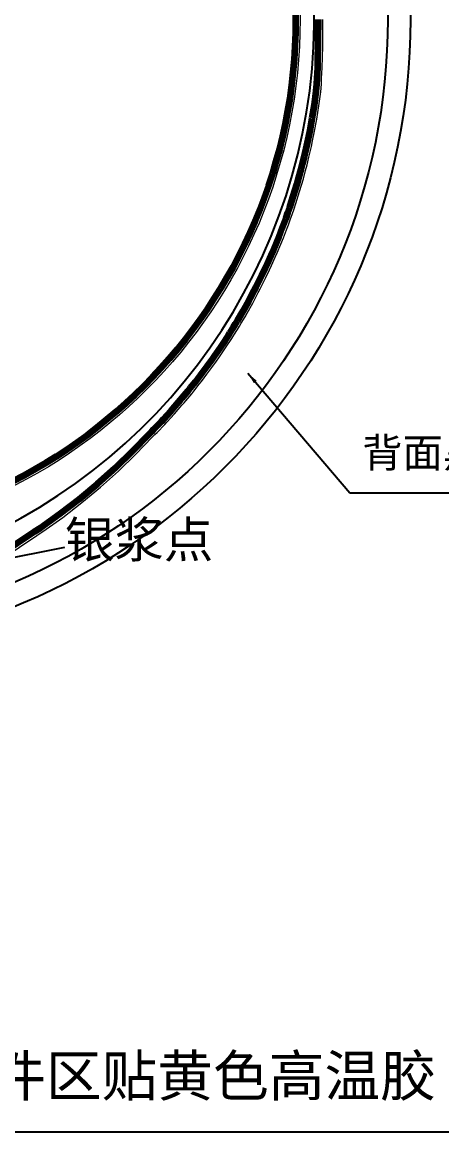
# Model space of a CAD drawing. Header units: millimetres. Extents: x 661 to 1565, y 210 to 444.
# Drawn here: x 1338.51 to 1356.99, y 302.95 to 351.84 of the extents above; entities that cross this region are included whole.
import ezdxf

# ---------------------------------------------------------------- set-up
doc = ezdxf.new("R2010")
doc.units = ezdxf.units.MM
doc.linetypes.add('CENTER', pattern=[50.8, 31.75, -6.35, 6.35, -6.35])
doc.layers.add('b', color=7, linetype='Continuous')
doc.layers.add('FPC', color=33, linetype='Continuous')
for name, color, linetype, lineweight in [('CEN', 1, 'CENTER', 15), ('LAYOUT.drawing', 140, 'Continuous', 100), ('OUTLINE.drawing', 190, 'Continuous', 100)]:
    doc.layers.add(name, color=color, linetype=linetype, lineweight=lineweight)
doc.styles.get("Standard").update_dxf_attribs({"font": 'txt', "bigfont": 'gbcbig.shx'})
doc.styles.add('宋体', font='')
doc.styles.get('宋体').set_extended_font_data('SimSun')
doc.dimstyles.new('ISO-25$7', dxfattribs={"dimscale": 0.5, "dimtxt": 2.5, "dimasz": 2, "dimexe": 0.65, "dimexo": 0, "dimtad": 0, "dimdsep": 46, "dimtxsty": 'Standard', "dimcen": 1.6, "dimclrd": 256, "dimclre": 73, "dimazin": 0, "dimtfac": 1, "dimtofl": 0, "dimtmove": 0, "dimatfit": 0, "dimfxl": 0, "dimtolj": 1, "dimlwd": -1, "dimlwe": 9, "dimarcsym": 0})
doc.dimstyles.new('标注', dxfattribs={"dimtxt": 1.2, "dimasz": 1, "dimexe": 0, "dimexo": 1, "dimgap": 0.2, "dimtad": 0, "dimrnd": 0.0005, "dimzin": 9, "dimdsep": 46, "dimtxsty": 'Standard', "dimcen": 0, "dimclrd": 3, "dimclre": 3, "dimclrt": 3, "dimadec": 0, "dimazin": 0, "dimtfac": 1, "dimtmove": 0, "dimatfit": 3, "dimfxl": 0, "dimlwd": -1, "dimlwe": -1, "dimarcsym": 0})

msp = doc.modelspace()

# ---------------------------------------------------------------- linework, layer by layer
at = {"color": 6, "linetype": 'Continuous'}
msp.add_circle((1327.7126, 351.9565), 27.9, dxfattribs=at)
at = {"color": 7, "linetype": 'Continuous'}
msp.add_circle((1327.7126, 351.9565), 26.9, dxfattribs=at)
at = {"color": 5}
for centre, radius, start, end in [((1327.7126, 351.9512), 23.6632, 359.43629, 180.56371), ((1326.1208, 352.0232), 25.2558, 290.4585, 359.30841)]:
    msp.add_arc(centre, radius, start, end, dxfattribs=at)
at = {"layer": 'CEN', "color": 6, "linetype": 'ByBlock'}
msp.add_circle((1327.7126, 351.9565), 23.04, dxfattribs=at)
at = {"layer": 'LAYOUT.drawing', "color": 4, "linetype": 'Continuous', "lineweight": 100}
for points in [[(1336.7014, 327.8251), (1339.0436, 329.3926), (1339.3084, 329.5659), (1340.1723, 330.1792), (1341.0125, 330.8247), (1341.8277, 331.5014), (1342.6168, 332.2084), (1343.3786, 332.9447), (1344.0956, 333.692), (1344.2144, 333.8099), (1344.306, 333.9037), (1344.6394, 334.2504), (1344.7298, 334.3479), (1345.0636, 334.7116), (1345.3956, 335.0907), (1345.4865, 335.1961), (1345.5609, 335.285), (1345.8194, 335.5944), (1345.9106, 335.7076), (1346.1527, 336.0112), (1346.2425, 336.1259), (1346.4869, 336.4473), (1346.5755, 336.5642), (1346.6587, 336.6791), (1346.9087, 337.0243), (1347.0002, 337.1562), (1347.2413, 337.5056), (1347.3291, 337.6383), (1347.5751, 338.0132), (1347.6618, 338.1515), (1347.8201, 338.4053), (1347.9077, 338.5465), (1347.9858, 338.6786), (1348.1538, 338.9621), (1348.2401, 339.1116), (1348.4864, 339.5501), (1348.5686, 339.7043), (1348.7331, 340.0135), (1348.8185, 340.1798), (1348.9794, 340.4995), (1349.0639, 340.6715), (1349.2271, 341.0153), (1349.3107, 341.1947), (1349.4731, 341.5582), (1349.5569, 341.7502), (1349.7201, 342.139), (1349.8233, 342.3947), (1349.8244, 342.3988), (1349.9659, 342.7588), (1350.0473, 342.98), (1350.1292, 343.2029), (1350.2111, 343.4341), (1350.2928, 343.6732), (1350.3745, 343.9154), (1350.5374, 344.4304), (1350.6198, 344.7129), (1350.7004, 344.9893), (1350.7979, 345.3534), (1350.8631, 345.6006), (1350.9447, 345.9371), (1351.0482, 346.3816), (1351.0482, 346.3878), (1351.1069, 346.6566), (1351.1883, 347.0664), (1351.2869, 347.6038), (1351.3786, 348.1736), (1351.4624, 348.7907), (1351.4906, 349.1121), (1351.4999, 349.3585), (1351.525, 349.8299), (1351.5368, 350.3015), (1351.5457, 350.7731), (1351.5517, 351.2448), (1351.5546, 351.7165), (1351.5546, 351.9526)], [(1337.2023, 328.1603), (1339.0436, 329.3926), (1339.3084, 329.5659), (1340.1723, 330.1792), (1341.0125, 330.8247), (1341.8277, 331.5014), (1342.6168, 332.2084), (1343.3786, 332.9447), (1344.0956, 333.692), (1344.2144, 333.8099), (1344.306, 333.9037), (1344.6394, 334.2504), (1344.7298, 334.3479), (1345.0636, 334.7116), (1345.3956, 335.0907), (1345.4865, 335.1961), (1345.5609, 335.285), (1345.8194, 335.5944), (1345.9106, 335.7076), (1346.1527, 336.0112), (1346.2425, 336.1259), (1346.4869, 336.4473), (1346.5755, 336.5642), (1346.6587, 336.6791), (1346.9087, 337.0243), (1347.0002, 337.1562), (1347.2413, 337.5056), (1347.3291, 337.6383), (1347.5751, 338.0132), (1347.6618, 338.1515), (1347.8201, 338.4053), (1347.9077, 338.5465), (1347.9858, 338.6786), (1348.1538, 338.9621), (1348.2401, 339.1116), (1348.4864, 339.5501), (1348.5686, 339.7043), (1348.7331, 340.0135), (1348.8185, 340.1798), (1348.9794, 340.4995), (1349.0639, 340.6715), (1349.2271, 341.0153), (1349.3107, 341.1947), (1349.4731, 341.5582), (1349.5569, 341.7502), (1349.7201, 342.139), (1349.8233, 342.3947), (1349.8244, 342.3988), (1349.9659, 342.7588), (1350.0473, 342.98), (1350.1292, 343.2029), (1350.2111, 343.4341), (1350.2928, 343.6732), (1350.3745, 343.9154), (1350.5374, 344.4304), (1350.6198, 344.7129), (1350.7004, 344.9893), (1350.7979, 345.3534), (1350.8631, 345.6006), (1350.9447, 345.9371), (1351.0482, 346.3816), (1351.0482, 346.3878), (1351.1069, 346.6566), (1351.1883, 347.0664), (1351.2869, 347.6038), (1351.3786, 348.1736), (1351.4624, 348.7907), (1351.4906, 349.1121), (1351.4999, 349.3585), (1351.525, 349.8299), (1351.5368, 350.3015), (1351.5457, 350.7731), (1351.5517, 351.2448), (1351.5546, 351.7165), (1351.5546, 351.9526)]]:
    msp.add_lwpolyline(points, dxfattribs=at)
at = {"layer": 'LAYOUT.drawing', "color": 7, "linetype": 'Continuous', "lineweight": 9}
msp.add_lwpolyline([(1336.8065, 327.6548), (1339.154, 329.2258), (1339.4211, 329.4006), (1340.2912, 330.0183), (1341.1373, 330.6684), (1341.9583, 331.35), (1342.7531, 332.062), (1343.5203, 332.8035), (1344.2382, 333.5517), (1344.3565, 333.6691), (1344.4497, 333.7645), (1344.7848, 334.1131), (1344.8768, 334.2123), (1345.2125, 334.5781), (1345.5465, 334.9595), (1345.639, 335.0666), (1345.7144, 335.1568), (1345.9741, 335.4675), (1346.0667, 335.5825), (1346.3096, 335.8872), (1346.4009, 336.0036), (1346.6461, 336.3263), (1346.7362, 336.4451), (1346.8207, 336.5618), (1347.0719, 336.9086), (1347.1647, 337.0424), (1347.407, 337.3936), (1347.4961, 337.5282), (1347.7434, 337.9052), (1347.8313, 338.0454), (1347.9899, 338.2997), (1348.0787, 338.4429), (1348.1579, 338.5767), (1348.3265, 338.8611), (1348.4139, 339.0126), (1348.6619, 339.4541), (1348.7451, 339.6103), (1348.9103, 339.9208), (1348.9968, 340.0891), (1349.1584, 340.4105), (1349.244, 340.5845), (1349.4081, 340.9302), (1349.4926, 341.1117), (1349.6561, 341.4774), (1349.7407, 341.6715), (1349.905, 342.0629), (1350.0135, 342.3315), (1350.0148, 342.3365), (1350.1529, 342.6877), (1350.235, 342.9109), (1350.3173, 343.135), (1350.4, 343.3684), (1350.4821, 343.609), (1350.5646, 343.8532), (1350.7287, 344.3723), (1350.8118, 344.6569), (1350.893, 344.9355), (1350.9912, 345.302), (1351.057, 345.5515), (1351.1393, 345.8909), (1351.2482, 346.3586), (1351.2482, 346.3662), (1351.3027, 346.6157), (1351.3847, 347.0289), (1351.484, 347.5699), (1351.5764, 348.1443), (1351.6612, 348.7685), (1351.6903, 349.0995), (1351.6997, 349.3494), (1351.7248, 349.8221), (1351.7368, 350.2971), (1351.7457, 350.77), (1351.7517, 351.2429), (1351.7546, 351.7159), (1351.7546, 351.9529)], dxfattribs=at)
at = {"layer": 'OUTLINE.drawing', "color": 2, "linetype": 'Continuous', "lineweight": 100}
msp.add_ellipse((1327.7126, 351.9523), major_axis=(0, 22.842), ratio=1, dxfattribs=at)

# ---------------------------------------------------------------- texts
at = {"attachment_point": 1}
for s, insert, char_height, width in [('{\\fSimSun|b0|i0|c134|p2;背面黑底}', (1353.4893, 333.52), 1.3, 8.248113), ('{\\fSimSun|b0|i0|c134|p2;元件区贴黄色高温胶}', (1334.6386, 306.3214), 1.8, 27.241035)]:
    msp.add_mtext(s, dxfattribs=dict(at, insert=insert, char_height=char_height, width=width))
at = {"layer": 'FPC', "color": 6, "insert": (1340.3937, 329.8382), "char_height": 1.59627, "width": 6.954523, "attachment_point": 1, "style": '宋体'}
msp.add_mtext('银浆点', dxfattribs=at)

# ---------------------------------------------------------------- leaders
for points, dimstyle, override in [([(1348.4533, 336.3664), (1352.9445, 331.094), (1361.5075, 331.094)], 'ISO-25$7', {"dimtxt": 1.5, "dimasz": 1, "dimgap": 0.625, "dimtad": 0, "dimtxsty": '宋体', "dimclre": 256, "dimclrt": 256, "dimfxl": 0.2, "dimarcsym": 1}), ([(1336.2023, 327.8871), (1340.3829, 328.7011)], '标注', {"dimgap": 0.2, "dimtad": 0, "dimtxsty": '宋体', "dimclrd": 7})]:
    msp.add_leader(points, dimstyle=dimstyle, override=override)
at = {"layer": 'b', "color": 1}
msp.add_leader([(1324.9323, 315.5689), (1333.6367, 302.9502), (1358.4547, 302.9502)], dimstyle='ISO-25$7', override={"dimtxt": 1.5, "dimasz": 1, "dimgap": 0.625, "dimtad": 0, "dimtxsty": '宋体', "dimclre": 256, "dimclrt": 256, "dimarcsym": 1}, dxfattribs=at)

doc.saveas('drawing.dxf')
